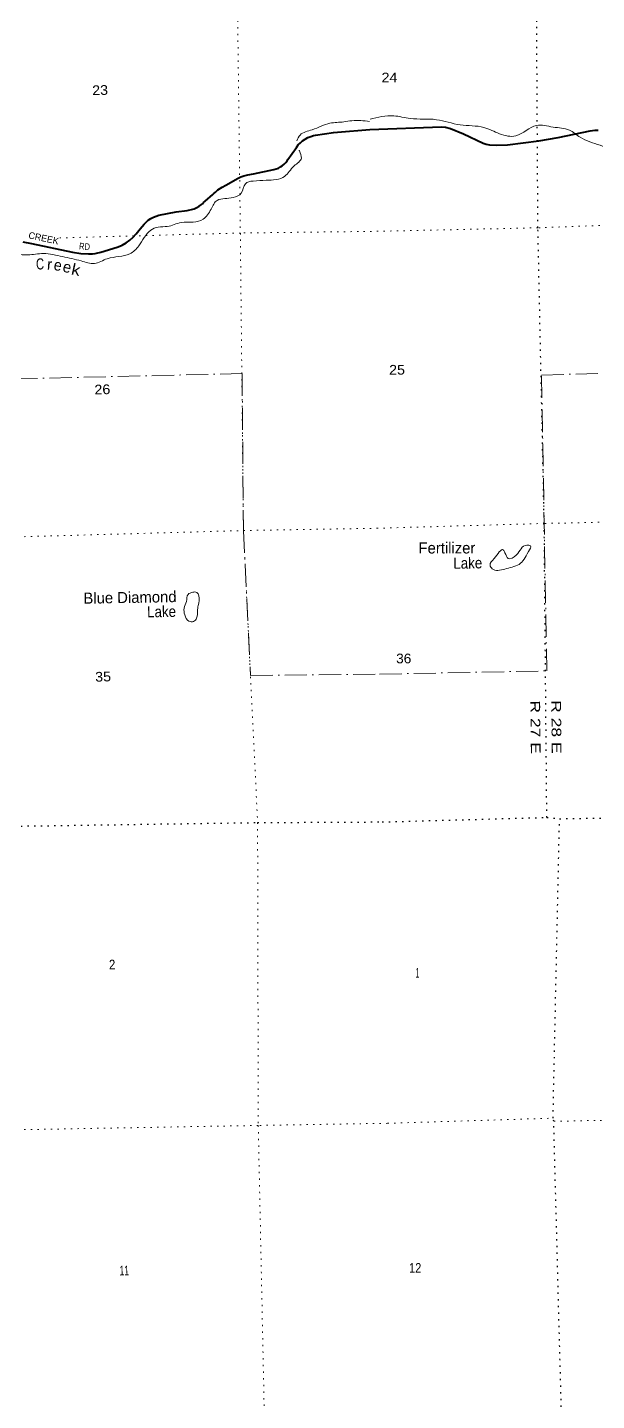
# Model space of a CAD drawing. Header units: feet. Extents: x 242557 to 489137, y 368785 to 557307.
# Drawn here: x 388294 to 398559, y 513863 to 538641 of the extents above; entities that cross this region are included whole.
import ezdxf
from ezdxf.enums import TextEntityAlignment as Align

# ---------------------------------------------------------------- set-up
doc = ezdxf.new("R2010")
doc.units = ezdxf.units.FT
doc.header["$LTSCALE"] = 80
doc.linetypes.add('DOT_DASHED', pattern=[7.7, 5, -1.2, 0.3, -1.2])
doc.linetypes.add('DOTTED', pattern=[1.5, 0.3, -1.2])
for name, color, linetype, lineweight in [('26', 7, 'Continuous', 40), ('27', 7, 'Continuous', 25), ('39', 7, 'Continuous', 13), ('41', 7, 'Continuous', 13), ('44', 7, 'DOT_DASHED', 13), ('6', 7, 'DOTTED', 25), ('7', 7, 'DOTTED', 13)]:
    doc.layers.add(name, color=color, linetype=linetype, lineweight=lineweight)

msp = doc.modelspace()

# ---------------------------------------------------------------- linework, layer by layer
at = {"layer": '26'}
for points in [[(388211.33, 534773.67), (388364.21, 534743.64), (389104.39, 534587.27), (389255.3, 534562.41), (389393.05, 534554.34), (389417.86, 534553.44), (389443.05, 534553.87), (389467.09, 534554.28), (389515.76, 534560.23), (389563.55, 534571.25), (389565.41, 534571.84), (389590.03, 534579.7), (389615.41, 534587.14), (389910.02, 534673.52), (389927.16, 534679.79), (390001.88, 534712.69), (390072.75, 534753.21), (390138.99, 534800.92), (390199.88, 534855.29), (390254.76, 534915.73), (390327.06, 535006.18), (390363.38, 535047.1), (390396.04, 535089.36), (390432.94, 535127.96), (390473.67, 535162.5), (390517.79, 535192.59), (390564.81, 535217.9), (390614.22, 535238.16), (390662.78, 535252.5), (390974.16, 535315.55), (391175.07, 535338.56), (391200.52, 535342), (391251.39, 535352.98), (391300.84, 535369.22), (391348.32, 535390.54), (391393.32, 535416.7), (391435.33, 535447.43), (391448.9, 535459.73), (391471.4, 535480.12), (391498.9, 535504.92), (391635.5, 535628.15), (391660.35, 535650.56), (391685.5, 535671.58), (391730.31, 535709.01), (391805.84, 535759.72), (391871.01, 535795), (392096.11, 535918.57), (392144.42, 535943.72), (392195.09, 535963.69), (392247.58, 535978.24), (392270.89, 535982.85), (392372.81, 536001.93), (392739.77, 536076.97), (392780.08, 536088.36), (392818.98, 536103.89), (392856.05, 536123.41), (392890.87, 536146.69), (392923.06, 536173.49), (392952.28, 536203.51), (392978.2, 536236.41), (392990.99, 536255.67), (393144.56, 536476.56), (393178.05, 536520.2), (393215.92, 536560.09), (393257.75, 536595.81), (393303.09, 536626.96), (393351.43, 536653.2), (393402.25, 536674.24), (393454.99, 536689.86), (393487.14, 536696.51), (393816.97, 536746.14), (393885.63, 536752.07), (394469.32, 536800.82)], [(394469.32, 536800.82), (395764.67, 536849.74), (395837.11, 536842.11), (395921.88, 536820.62), (396160.42, 536718.52), (396512.02, 536552.14), (396568.25, 536532.12), (396625.26, 536520.13), (396760.81, 536516.86), (396954.49, 536525.25), (397520.79, 536594.22), (397867, 536656.38), (398446.37, 536776.24), (398531.01, 536786.8), (398590.11, 536788.71)]]:
    msp.add_lwpolyline(points, dxfattribs=at)
at = {"layer": '39'}
for points in [[(393153.12, 536592.8), (393213.12, 536700.12), (393429.37, 536794.95), (393750.34, 536912.85), (394000.85, 536937.83), (394144.14, 536957.89), (394466.5, 536945.58)], [(394472.53, 536985.51), (394900.38, 537046.01), (395198.56, 536998.8), (395670.29, 536977.05), (396098.73, 536883.61), (396528.4, 536836.78), (396811.54, 536722.45), (397103.48, 536685.25), (397474.56, 536872.33), (397774.46, 536843.38), (398070.76, 536788.03), (398265.11, 536659.92), (398621.61, 536514.52), (399006, 536393.94), (399178.42, 536366.71), (399470.02, 536349.76), (399718.5, 536370.52), (400059.94, 536277.51), (400342.97, 536169.25), (400493.22, 536018.05), (400699.43, 536025.88), (400909.59, 535920.34), (401156.02, 535704.05), (401385.07, 535677.85), (401771.75, 535660.62), (401943.25, 535568.56), (402156.53, 535398.25), (402485.18, 535343.5), (402808.69, 535353.47), (402999.38, 535322.52), (403071.51, 535244.84), (403225.69, 535219.3), (403440.13, 535099.66), (403714.98, 534877.82), (403966.41, 534724.42), (404217.39, 534716.86), (404614.81, 534663.36), (404862.8, 534712.46), (405117.08, 534630.01), (405357.3, 534541.23), (405592.31, 534401.71), (405952.19, 534414.37), (406203.45, 534390.61), (406544.13, 534342.15), (406811.4, 534209.3), (407261.89, 533889.38), (407720.53, 533804.6), (407971.99, 533768.69), (408102.01, 533617.11), (408455.94, 533265.05), (408790.85, 532961.25), (408991.97, 532673.23), (409269.66, 532402.82), (409536, 532075.37), (409817.57, 531952.41), (410164.81, 531748.7), (410488.47, 531511.54), (410648.96, 531352.43), (410766.1, 531125.67), (411080.17, 530843.54), (411322.76, 530390.41), (411423.97, 529910.15), (411727.34, 529557.15), (412568.48, 529278.59), (413270.17, 528987.96), (413708.17, 528585.54), (413991.98, 528417.87), (414313.77, 528046.76), (414624.69, 527864.05), (415000.59, 527648.1), (415454.03, 527154.03), (416094.92, 527058.4), (416516.5, 527130.94), (416685.59, 527061.11), (416799.84, 527004.46), (417207.58, 526819.48), (417506.14, 526869.51), (417747.29, 526726.05), (418152.69, 526678.78), (418542.91, 526572.48), (418696.82, 526443.63), (418933.09, 526587.72), (419121.48, 526572.94), (419354.75, 526297.67), (419507.5, 526118.15), (419670.11, 526192.03), (420032.45, 526297.92), (420211.28, 526250.55), (420532.53, 526155.14), (420817.08, 525957.78), (421045.06, 525874.85)], [(385524.82, 534126.11), (386181.77, 534351.93), (386495.75, 534504.01), (386810.86, 534613.66), (387354.56, 534658.72), (387583.15, 534594.14), (387781.82, 534664.23), (388027.14, 534579.88), (388299.73, 534536.71), (388580.66, 534560.5), (388924.46, 534505.1), (389262.79, 534427.31), (389500.96, 534383.21), (389733.67, 534468.38), (390140.51, 534556.24), (390300.81, 534698.1), (390516.11, 534980.97), (390650.28, 535039.21), (390816.1, 535049.77), (391065.38, 535121.23), (391279.89, 535129.06), (391462.86, 535180.53), (391605.84, 535364.38), (391717.14, 535521.08), (391852, 535553.05), (392003.39, 535573.33), (392151.24, 535650.13), (392223.7, 535819.94), (392364.16, 535870.25), (392598.8, 535882.68), (392933.15, 535954.42), (393104.36, 536143.08), (393234.36, 536282.09), (393198.43, 536414.59), (393194.43, 536428.21)], [(396904.35, 528868.54), (396677.71, 528872.49), (396638.15, 528938.62), (396711.02, 529055.42), (396880.34, 529210.44), (396907.46, 529162.32), (396965.84, 529060.08), (397110.49, 529119.45), (397303.63, 529301.24), (397366.57, 529288.21), (397329.93, 529182.21), (397163.9, 528952.29), (397035.26, 528903.35), (396904.35, 528868.54)], [(391372.64, 528211.57), (391384.21, 528385.79), (391348.19, 528445.48), (391277.18, 528449.63), (391191.16, 528408.88), (391160.08, 528282.66), (391120.69, 528164.3), (391130.09, 528039.18), (391205.97, 527927.99), (391291.2, 527922.21), (391344.24, 527984.31), (391361.21, 528108.13), (391372.64, 528211.57)]]:
    msp.add_spline(points, degree=3, dxfattribs=at)
at = {"layer": '44'}
for points in [[(394645.09, 526971.9), (397661.52, 527029.25), (397567.35, 532366.84), (402798.83, 532535.05), (402848.55, 529789.39), (408115.64, 529897.65), (408211.86, 527246.12), (413574.01, 527350.37), (413638.73, 524659.69), (418935.2, 524715.96), (418987.62, 521937.98), (424379.46, 522071.21), (424553.08, 514014.92), (425259.06, 514022.04)], [(387315.64, 508929.9), (387202.88, 513391.07), (387123.7, 518731.6), (387135.59, 518893.7), (387095.46, 524213.05), (386912.6, 529415.29), (386844.86, 532269.68), (392166.06, 532395.85), (392189.52, 529562.29), (392319.47, 526945.18), (394645.09, 526971.9)]]:
    msp.add_lwpolyline(points, dxfattribs=at)
at = {"layer": '6'}
for points in [[(397662.18, 524385.39), (397615.07, 529688.16), (397501.86, 535025.4), (397469.55, 540386.8), (397360.66, 545730.59), (397263.84, 551078.65), (397183.76, 555250.6)], [(394692.8, 524304.32), (397662.18, 524385.39), (397891.19, 524361.22), (402902.66, 524450.93), (402993.53, 524460.7), (408269.7, 524569.42), (413638.73, 524659.69), (418935.2, 524715.96), (424313.75, 524830.69), (425050.66, 524842.17)], [(383317.47, 524144.42), (387095.46, 524213.05), (392445.06, 524293.27), (394692.8, 524304.32)], [(398002.26, 509119.92), (397930.99, 513550.87), (397925.61, 513629.78), (397787.59, 518902.13), (397774.49, 518958.61), (397891.19, 524361.22)]]:
    msp.add_lwpolyline(points, dxfattribs=at)
at = {"layer": '7'}
msp.add_line((394790.06, 518865.76), (397774.49, 518958.61), dxfattribs=at)
for points in [[(392027.9, 542880.24), (392066.14, 540326.73), (392133.88, 534931.78), (392189.52, 529562.29), (392445.06, 524293.27), (392456.67, 518827.55), (392568.13, 513491.93), (392638.13, 509023.88)], [(424843.56, 535595.63), (424167.48, 535596.55), (418798.42, 535478.01), (413484.61, 535322.01), (408047.58, 535275.15), (402695.58, 535223.78), (397501.86, 535025.4), (394502.22, 534960.64)], [(394502.22, 534960.64), (392133.88, 534931.78), (388875.14, 534843.5)], [(394598.02, 529603.56), (397624.01, 529690.39), (402743.12, 529799.87), (402848.55, 529789.39), (408115.64, 529897.65), (408159.96, 529897.72), (413524.02, 530019.48), (413596.96, 530012.72), (418849.17, 530102.78), (424266.56, 530234.35), (424946.54, 530248.24)], [(383780.72, 529307.43), (386912.6, 529415.29), (392189.52, 529562.29), (394598.02, 529603.56)], [(397787.59, 518902.13), (403019.4, 519001.95), (408346.34, 519099.45), (413709.78, 519191.55), (419028.76, 519280.81), (424438.23, 519402.1), (425155.05, 519422.49)], [(394790.06, 518865.76), (392456.67, 518827.55), (387123.7, 518731.6)]]:
    msp.add_lwpolyline(points, dxfattribs=at)

# ---------------------------------------------------------------- texts
at = {"layer": '27'}
msp.add_text('CREEK', height=120, rotation=348.071, dxfattribs=at).set_placement((388303.04, 534837.43))
at = {"layer": '27', "width": 0.85}
msp.add_text('RD', height=120, rotation=354.84, dxfattribs=at).set_placement((389219.92, 534638.33))
at = {"layer": '41'}
for s, rotation, width, p in [('C', 1.251, 0.75, (388522.58, 534274.19)), ('e', 350.729, 0.95, (388827.6, 534254.37)), ('k', 348.058, 1.15, (389147.09, 534171.67))]:
    msp.add_text(s, height=200, rotation=rotation, dxfattribs=dict(at, width=width)).set_placement(p, align=Align.CENTER)
for s, rotation, p in [('r', 355.873, (388685.53, 534267.91)), ('e', 346.991, (388988.72, 534221.04))]:
    msp.add_text(s, height=200, rotation=rotation, dxfattribs=at).set_placement(p, align=Align.CENTER)
msp.add_text('Fertilizer', height=200, dxfattribs=at).set_placement((395347.94, 529148.94))
at = {"layer": '41', "width": 0.9}
for p in [(395977.37, 528871.53), (390453.22, 527995.17)]:
    msp.add_text('Lake', height=200, rotation=1, dxfattribs=at).set_placement(p)
at = {"layer": '41'}
msp.add_text('Blue Diamond', height=200, rotation=1, dxfattribs=at).set_placement((389304.53, 528241.51))
at = {"layer": '6', "width": 1.35}
for s, p in [('R 27 E', (397366.32, 526496.13)), ('R 28 E', (397743.38, 526501.6))]:
    msp.add_text(s, height=175, rotation=270.509, dxfattribs=at).set_placement(p)
at = {"layer": '7'}
for s, width, p in [('24', 1.1, (394680.85, 537650.43)), ('25', 1.1, (394816.79, 532376)), ('36', 1.05, (394944.52, 527166.56)), ('1', 0.4, (395295.97, 521494.65)), ('12', 0.85, (395176.92, 516169.13))]:
    msp.add_text(s, height=175, dxfattribs=dict(at, width=width)).set_placement(p)
for s, width, p in [('23', 1.1, (389463.49, 537419.02)), ('26', 1.1, (389503.88, 532017.75)), ('35', 1.1, (389517.3, 526834.74)), ('2', 0.9, (389764.72, 521642.34)), ('11', 0.65, (389958.15, 516118.85))]:
    msp.add_text(s, height=175, rotation=1.552, dxfattribs=dict(at, width=width)).set_placement(p)

doc.saveas('drawing.dxf')
